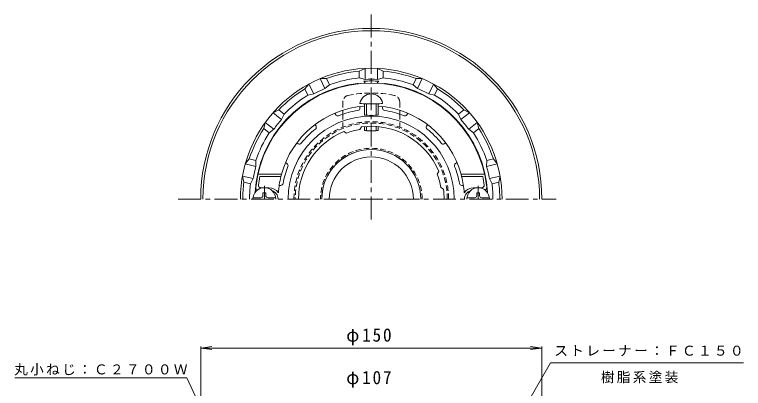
# Model space of a CAD drawing. Units: millimetres, scale not verified. Extents: x -190 to 142, y -230 to 261.
# Drawn here: x -190.1 to 130.3, y 97 to 261.2 of the extents above; entities that cross this region are included whole.
import ezdxf

# ---------------------------------------------------------------- set-up
doc = ezdxf.new("R2010")
doc.units = ezdxf.units.MM
doc.header["$LTSCALE"] = 2
for name, pattern in [('CHAIN1', [8, 5, -1, 1, -1]), ('DASHED1', [1.8, 1.2, -0.6]), ('DOUBLE_CHAIN1', [8.8, 5, -1, 0.6, -0.6, 0.6, -1])]:
    doc.linetypes.add(name, pattern=pattern)
for name, color, linetype, lineweight in [('0-0_通り芯', 3, 'Continuous', 9), ('0-2_仕上', 6, 'Continuous', 9), ('0-4_その他', 7, 'Continuous', 9), ('0-5_寸法', 7, 'Continuous', 9), ('0-A', 4, 'Continuous', 9), ('0-C', 2, 'DOUBLE_CHAIN1', 9)]:
    doc.layers.add(name, color=color, linetype=linetype, lineweight=lineweight)
doc.styles.add('ＭＳ ゴシック', font='')
doc.styles.get('ＭＳ ゴシック').set_extended_font_data('MS Gothic')

msp = doc.modelspace()

# ---------------------------------------------------------------- linework, layer by layer
at = {"layer": '0-0_通り芯', "linetype": 'CHAIN1'}
for p, q in [((-33.264, 261.239), (-33.264, 171.018)), ((-118.123, 180.165), (48.056, 180.165))]:
    msp.add_line(p, q, dxfattribs=at)
at = {"layer": '0-0_通り芯'}
for p, q in [((-38.514, 236.421), (-36.014, 237.599)), ((-36.014, 232.783), (-36.014, 237.599)), ((-28.014, 236.421), (-30.514, 237.599)), ((-30.514, 232.783), (-30.514, 237.599)), ((-38.514, 233.407), (-38.514, 236.421)), ((-28.014, 233.407), (-28.014, 236.421)), ((-62.403, 228.572), (-60.661, 230.718)), ((-58.572, 226.379), (-60.661, 230.718)), ((-52.942, 233.127), (-55.706, 233.105)), ((-53.617, 228.765), (-55.706, 233.105)), ((-51.635, 230.412), (-52.942, 233.127)), ((-38.514, 233.407), (-36.014, 232.783)), ((-28.014, 233.407), (-30.514, 232.783)), ((-14.893, 230.412), (-13.586, 233.127)), ((-13.586, 233.127), (-10.822, 233.105)), ((-12.912, 228.765), (-10.822, 233.105)), ((-7.956, 226.379), (-5.867, 230.718)), ((-4.126, 228.572), (-5.867, 230.718)), ((-61.095, 225.856), (-62.403, 228.572)), ((-51.635, 230.412), (-53.617, 228.765)), ((-14.893, 230.412), (-12.912, 228.765)), ((-5.433, 225.856), (-4.126, 228.572)), ((-61.095, 225.856), (-58.572, 226.379)), ((-5.433, 225.856), (-7.956, 226.379)), ((-73.973, 219.344), (-76.453, 218.125)), ((-72.688, 215.122), (-76.453, 218.125)), ((-71.617, 217.465), (-73.973, 219.344)), ((5.089, 217.465), (7.445, 219.344)), ((6.16, 215.122), (9.925, 218.125)), ((7.445, 219.344), (9.925, 218.125)), ((-71.617, 217.465), (-72.688, 215.122)), ((5.089, 217.465), (6.16, 215.122)), ((-80.52, 211.135), (-79.883, 213.825)), ((-76.117, 210.822), (-79.883, 213.825)), ((9.589, 210.822), (13.354, 213.825)), ((13.992, 211.135), (13.354, 213.825)), ((-78.164, 209.256), (-80.52, 211.135)), ((-78.164, 209.256), (-76.117, 210.822)), ((11.635, 209.256), (9.589, 210.822)), ((11.635, 209.256), (13.992, 211.135)), ((-86.941, 197.801), (-88.646, 195.626)), ((-83.951, 194.555), (-88.646, 195.626)), ((-84.003, 197.131), (-86.941, 197.801)), ((-84.003, 197.131), (-83.951, 194.555)), ((17.475, 197.131), (17.423, 194.555)), ((17.423, 194.555), (22.118, 195.626)), ((17.475, 197.131), (20.413, 197.802)), ((20.413, 197.802), (22.118, 195.626)), ((18.646, 189.193), (23.342, 190.264)), ((19.811, 186.894), (18.646, 189.193)), ((22.749, 187.565), (23.342, 190.264)), ((19.811, 186.894), (22.749, 187.565))]:
    msp.add_line(p, q, dxfattribs=at)
for points in [[(-86.339, 186.894), (-89.277, 187.565), (-89.87, 190.264)], [(-86.339, 186.894), (-85.175, 189.193), (-89.87, 190.264)]]:
    msp.add_lwpolyline(points, dxfattribs=at)
for centre, radius, start, end in [((-33.264, 180.165), 75, 0.00015, 180), ((-33.264, 180.165), 74, 0.00015, 180), ((-33.264, 180.165), 57.5, 0, 180), ((-33.264, 180.165), 56.5, 95.33163, 110.38268), ((-33.264, 180.165), 56.5, 69.61734, 84.66838), ((-33.264, 180.165), 51.174, 97.0085, 176.78337), ((-33.264, 180.165), 53.5, 95.63155, 110.08276), ((-39.264, 228.971), 2, 72.47585, 97.00865), ((-33.264, 180.165), 51.904, 86.30757, 93.69243), ((-39.264, 228.971), 4, 32.11835, 48.36771), ((-33.264, 180.165), 52.69, 87.00826, 92.99176), ((-27.264, 228.971), 4, 131.63229, 147.88165), ((-33.264, 180.165), 53.5, 69.91725, 84.36847), ((-27.264, 228.971), 2, 82.99135, 107.52415), ((-33.264, 180.165), 51.174, 3.21663, 82.9915), ((-33.264, 180.165), 56.5, 121.04591, 136.09695), ((-33.264, 180.165), 52.69, 112.72255, 118.70604), ((-33.264, 180.165), 52.69, 61.29398, 67.27747), ((-33.264, 180.165), 56.5, 43.90306, 58.9541), ((-33.264, 180.165), 53.5, 121.34583, 135.79704), ((-33.264, 180.165), 53.5, 44.20297, 58.65419), ((-33.264, 180.165), 52.69, 138.43683, 144.42032), ((-33.264, 180.165), 52.69, 35.5797, 41.56319), ((-33.264, 180.165), 56.5, 146.76019, 161.81123), ((-33.264, 180.165), 53.5, 147.0601, 161.51132), ((-33.264, 180.165), 53.5, 18.48869, 32.93991), ((-33.264, 180.165), 56.5, 18.18878, 33.23982), ((-33.264, 180.165), 21.786, 0, 180), ((-33.264, 180.165), 18.5, 0, 180), ((-33.264, 180.165), 52.69, 164.15111, 170.13461), ((-33.264, 180.165), 52.69, 9.8654, 15.84891), ((-33.264, 180.165), 56.5, 172.47449, 180), ((-33.264, 180.165), 53.5, 172.7744, 180), ((-33.264, 180.165), 53.5, 0, 7.22562), ((-33.264, 180.165), 56.5, 0, 7.52553)]:
    msp.add_arc(centre, radius, start, end, dxfattribs=at)
at = {"layer": '0-2_仕上'}
for p, q in [((-48.894, 217.233), (-49.283, 217.907)), ((-38.265, 220.081), (-38.265, 220.86)), ((-28.263, 220.081), (-28.263, 220.86)), ((-17.635, 217.233), (-17.246, 217.907)), ((-57.552, 212.233), (-57.942, 212.907)), ((-38.352, 210.745), (-37.618, 211.867)), ((-8.976, 212.233), (-8.587, 212.907)), ((-44.148, 209.192), (-45.345, 209.797)), ((-65.333, 204.453), (-66.006, 204.842)), ((-1.195, 204.453), (-0.522, 204.842)), ((-70.332, 195.793), (-71.007, 196.182)), ((3.804, 195.793), (4.478, 196.182)), ((-83.064, 191.165), (-72.761, 191.165)), ((-82.254, 190.165), (-72.957, 190.165)), ((-72.761, 191.165), (-72.957, 190.165)), ((-4.237, 191.049), (-3.632, 192.246)), ((15.726, 190.165), (6.429, 190.165)), ((-73.017, 186.166), (-73.755, 186.166)), ((6.489, 186.166), (7.227, 186.166)), ((-81.895, 185.165), (-78.264, 185.165)), ((-2.684, 185.253), (-1.562, 184.519)), ((15.367, 185.165), (11.736, 185.165))]:
    msp.add_line(p, q, dxfattribs=at)
msp.add_lwpolyline([(16.536, 191.165), (6.233, 191.165), (6.429, 190.165)], dxfattribs=at)
for centre, radius, start, end in [((-33.264, 180.165), 51, 5.73918, 174.26082), ((-33.264, 180.165), 41, 94.19615, 164.4373), ((-33.265, 180.165), 39.364, 98.54883, 111.45238), ((-39.265, 220.081), 1, 278.5488, 0.00005), ((-33.264, 180.165), 41, 15.5627, 85.80389), ((-27.263, 220.081), 1, 179.99995, 261.4512), ((-33.263, 180.165), 39.364, 68.54762, 81.45117), ((-33.264, 180.165), 36.511, 0, 180), ((-48.028, 217.733), 1, 210.00032, 291.45183), ((-18.501, 217.733), 1, 248.54817, 329.99968), ((-58.418, 211.733), 1, 308.5488, 30.00005), ((-33.264, 180.165), 32, 22.1813, 97.81973), ((-8.11, 211.733), 1, 149.99995, 231.4512), ((-33.264, 180.165), 32, 112.18132, 180), ((-33.264, 180.165), 39.364, 128.54883, 141.45238), ((-33.264, 180.165), 31, 99.4471, 110.55397), ((-33.264, 180.165), 39.364, 38.54762, 51.45117), ((-64.833, 205.319), 1, 240.00032, 321.45183), ((-1.695, 205.319), 1, 218.54817, 299.99968), ((-70.832, 194.927), 1, 338.5488, 60.00005), ((4.304, 194.927), 1, 119.99995, 201.4512), ((-33.264, 180.165), 39.364, 158.54883, 170.01233), ((-33.264, 180.165), 39.364, 9.98767, 21.45117), ((-33.264, 180.165), 50, 168.46304, 172.96654), ((-33.264, 180.165), 40.934, 165.85966, 176.1152), ((-33.264, 180.165), 31, 9.4471, 20.55397), ((-33.264, 180.165), 40.934, 3.8848, 14.14034), ((-33.264, 180.165), 50, 7.03346, 11.53696), ((-81.895, 186.165), 1, 172.9666, 270), ((-73.017, 187.166), 1, 270, 350.01224), ((6.489, 187.166), 1, 189.98776, 270), ((15.367, 186.165), 1, 270, 7.0334), ((-83.013, 185.165), 1, 174.26064, 257.40117), ((-78.264, 180.165), 5, 33.687, 90), ((-78.264, 180.165), 4, 0, 71.78761), ((-33.264, 180.165), 32, 0, 7.81973), ((11.736, 180.165), 5, 90, 146.313), ((11.736, 180.165), 4, 108.21239, 180), ((16.485, 185.165), 1, 282.59883, 5.73936)]:
    msp.add_arc(centre, radius, start, end, dxfattribs=at)
at = {"layer": '0-4_その他'}
for p, q in [((-108.264, 114.738), (-103.307, 115.39)), ((41.736, 114.738), (36.779, 115.39)), ((-108.264, 115.338), (-108.264, -25.87)), ((-108.264, 114.738), (41.736, 114.738)), ((-108.264, 114.738), (-103.307, 114.085)), ((41.736, 114.738), (36.779, 114.085)), ((41.736, 115.338), (41.736, -25.87))]:
    msp.add_line(p, q, dxfattribs=at)
at = {"layer": '0-5_寸法'}
for p, q in [((1.678, 32.169), (45.556, 108.169)), ((45.556, 108.169), (130.339, 108.169)), ((-114.289, 101.617), (-189.955, 101.617)), ((-79.299, 25.537), (-114.289, 101.617))]:
    msp.add_line(p, q, dxfattribs=at)
at = {"layer": '0-A'}
for p, q in [((-36.264, 222.032), (-36.264, 217.163)), ((-35.394, 221.996), (-35.394, 217.017)), ((-31.134, 221.996), (-31.134, 217.017)), ((-30.264, 222.032), (-30.264, 217.163)), ((-36.264, 212.024), (-36.264, 210.339)), ((-35.394, 212.094), (-35.394, 210.192)), ((-31.134, 212.094), (-31.134, 210.192)), ((-30.264, 212.024), (-30.264, 210.339)), ((-80.864, 182.915), (-79.664, 182.915)), ((-80.864, 181.765), (-80.864, 182.915)), ((-79.664, 181.765), (-79.664, 182.915)), ((13.136, 181.765), (13.136, 182.915)), ((14.336, 182.915), (13.136, 182.915)), ((14.336, 181.765), (14.336, 182.915)), ((-85.228, 180.765), (-81.864, 180.765)), ((-78.664, 180.765), (-75.3, 180.765)), ((12.136, 180.765), (8.772, 180.765)), ((18.7, 180.765), (15.336, 180.765))]:
    msp.add_line(p, q, dxfattribs=at)
at = {"layer": '0-A', "linetype": 'CHAIN1'}
for p, q in [((-80.264, 185.99), (-80.264, 180.165)), ((13.736, 185.99), (13.736, 180.165))]:
    msp.add_line(p, q, dxfattribs=at)
at = {"layer": '0-A'}
for centre, radius, start, end in [((-33.264, 221.301), 5.101, 11.41092, 168.58908), ((-80.264, 180.165), 5, 0, 180), ((13.736, 180.165), 5, 0, 180), ((-81.864, 181.765), 1, 270, 0), ((-78.664, 181.765), 1, 180, 270), ((12.136, 181.765), 1, 270, 0), ((15.336, 181.765), 1, 180, 270)]:
    msp.add_arc(centre, radius, start, end, dxfattribs=at)
for centre, major_axis in [((-33.264, 222.31), (-5, 0)), ((-33.264, 217.163), (-3, 0)), ((-33.264, 210.339), (-3, 0))]:
    msp.add_ellipse(centre, major_axis=major_axis, ratio=0.0694, start_param=6.2831853, end_param=9.424778, dxfattribs=at)
at = {"layer": '0-C', "linetype": 'DASHED1'}
for p, q in [((-45.764, 222.806), (-45.764, 219.213)), ((-20.764, 222.806), (-20.764, 219.213)), ((-45.764, 217.493), (-45.764, 211.784)), ((-20.764, 217.493), (-20.764, 211.784))]:
    msp.add_line(p, q, dxfattribs=at)
at = {"layer": '0-C', "linetype": 'Continuous'}
for p, q in [((-45.764, 219.213), (-45.764, 217.493)), ((-20.764, 219.213), (-20.764, 217.493))]:
    msp.add_line(p, q, dxfattribs=at)
at = {"layer": '0-C', "linetype": 'DASHED1'}
for centre, radius, start, end in [((-42.764, 222.806), 3, 101.78862, 180), ((-33.264, 177.287), 49.5, 78.21141, 101.78859), ((-23.764, 222.806), 3, 0, 78.21138), ((-33.264, 180.165), 34, 0, 180), ((-33.264, 180.165), 33.431, 0, 180), ((-33.264, 180.165), 22.333, 0, 180)]:
    msp.add_arc(centre, radius, start, end, dxfattribs=at)
at = {"layer": '0-C', "linetype": 'Continuous'}
msp.add_arc((-33.264, 180.165), 21.764, 0, 180, dxfattribs=at)

# ---------------------------------------------------------------- texts
at = {"layer": '0-4_その他', "color": 2, "char_height": 5.865, "attachment_point": 7, "style": 'ＭＳ ゴシック'}
for s, insert in [('\\T1.21;\\W0.95;φ150', (-44.264, 115.938)), ('\\T1.21;\\W0.95;φ107', (-44.264, 97.254))]:
    msp.add_mtext(s, dxfattribs=dict(at, insert=insert))
at = {"layer": '0-5_寸法', "char_height": 4.399, "attachment_point": 7, "style": 'ＭＳ ゴシック'}
for s, insert in [('\\T1.17;ストレーナー：ＦＣ１５０', (47.187, 111.135)), ('\\T1.17;丸小ねじ：Ｃ２７００Ｗ', (-190.253, 102.638)), ('\\T1.17;樹脂系塗装', (67.651, 99.237))]:
    msp.add_mtext(s, dxfattribs=dict(at, insert=insert))

doc.saveas('drawing.dxf')
